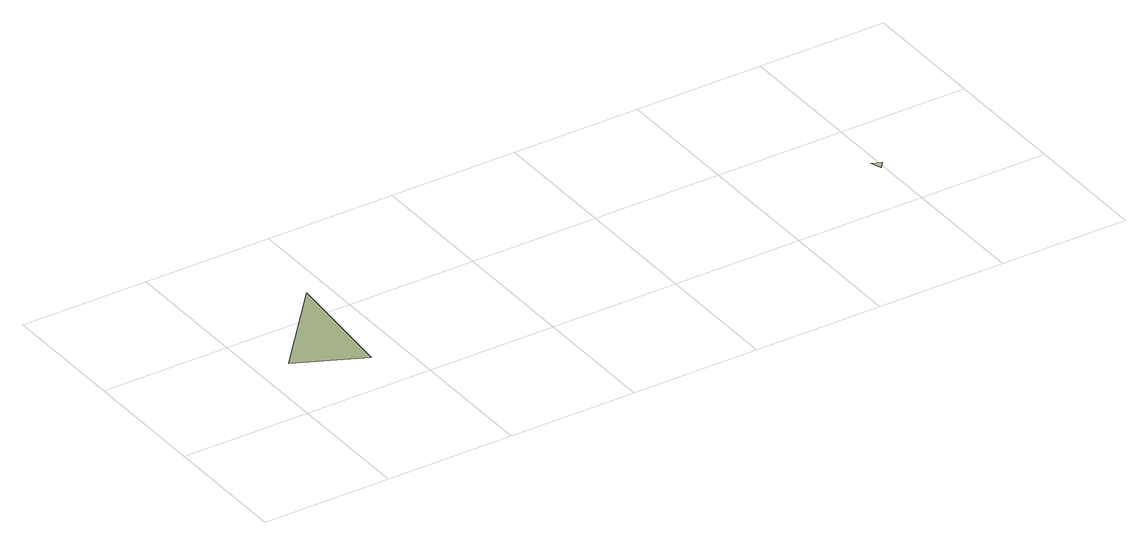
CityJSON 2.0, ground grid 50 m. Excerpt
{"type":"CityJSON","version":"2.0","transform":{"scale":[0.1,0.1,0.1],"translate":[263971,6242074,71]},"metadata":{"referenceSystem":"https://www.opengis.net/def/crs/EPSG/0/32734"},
"CityObjects":{
"terrain1":{"type":"TINRelief","geometry":[{"type":"CompositeSurface","lod":"1","boundaries":[[[0,1,2]],[[3,4,5]]]}]}
},
"vertices":[
[386,592,46],[9,128,139],[265,7,139],[2476,275,9],[2492,236,9],[2511,260,9]
]}
